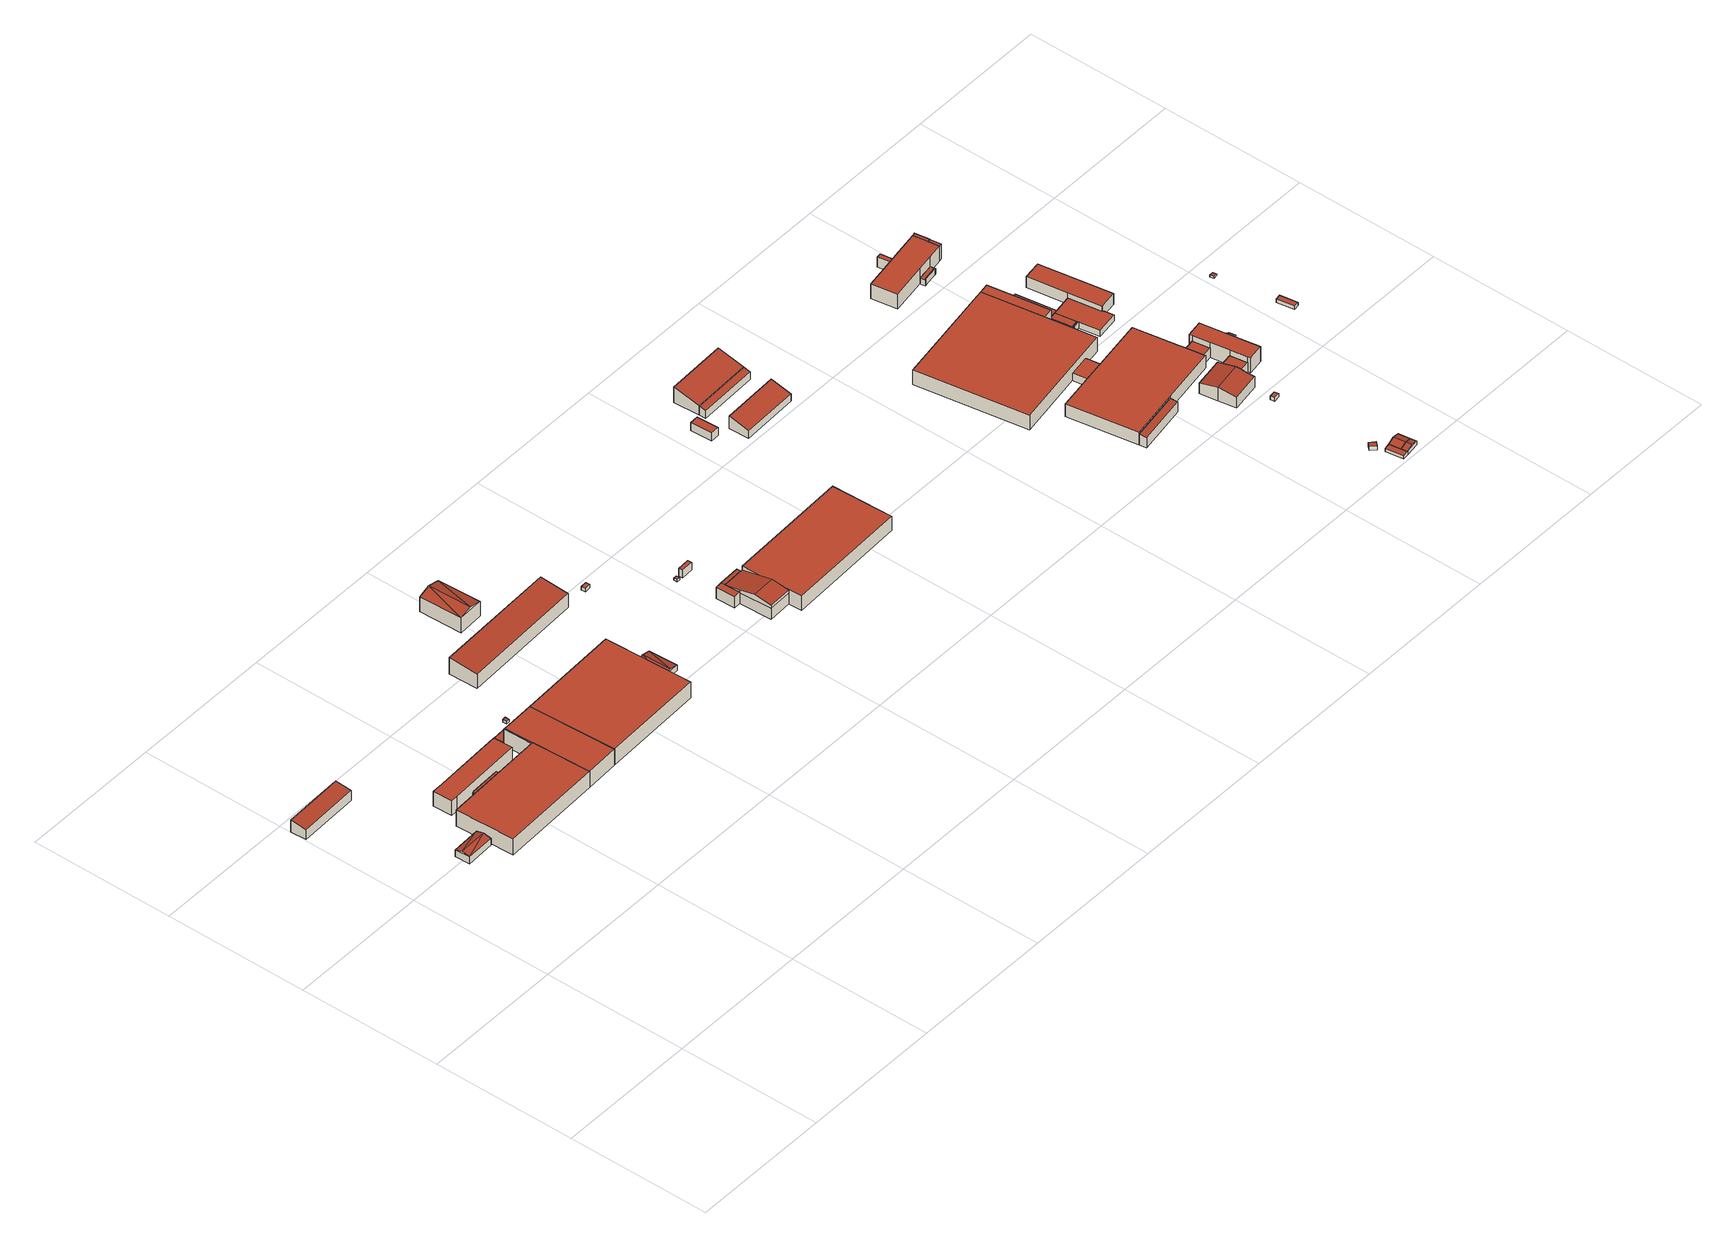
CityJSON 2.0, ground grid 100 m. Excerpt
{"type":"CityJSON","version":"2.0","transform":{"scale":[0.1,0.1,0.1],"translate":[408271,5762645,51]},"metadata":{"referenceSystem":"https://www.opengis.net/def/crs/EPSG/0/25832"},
"CityObjects":{
"building1":{"type":"Building","attributes":{"Gemeindeschluessel":"05515000","Geometrietyp2DReferenz":"3000","function":"31001_2000","roofType":"2100","measuredHeight":9.08},"address":[{"country":"Germany","locality":"Münster","thoroughfareNumber":"171","thoroughfareName":"Hessenbusch"}],"geometry":[{"type":"Solid","lod":"2","boundaries":[[[[0,1,2,3]],[[4,5,1,0]],[[6,7,5,4]],[[3,2,7,6]],[[4,0,3,6]],[[1,5,7,2]]]],"semantics":{"surfaces":[{"type":"WallSurface"},{"type":"RoofSurface"},{"type":"GroundSurface"}],"values":[[0,0,0,0,1,2]]}}]},
"building2":{"type":"Building","attributes":{"Gemeindeschluessel":"05515000","Geometrietyp2DReferenz":"3000","function":"31001_2000","roofType":"3100","measuredHeight":6.54},"geometry":[{"type":"Solid","lod":"2","boundaries":[[[[8,9,10,11]],[[12,13,9,8]],[[14,15,13,12]],[[11,10,15,14]],[[8,16,12]],[[14,17,11]],[[17,16,8]],[[8,11,17]],[[14,12,16]],[[16,17,14]],[[9,13,15,10]]]],"semantics":{"surfaces":[{"type":"WallSurface"},{"type":"RoofSurface"},{"type":"GroundSurface"}],"values":[[0,0,0,0,0,0,1,1,1,1,2]]}}]},
"building3":{"type":"Building","attributes":{"Gemeindeschluessel":"05515000","Geometrietyp2DReferenz":"3000","function":"31001_2000","roofType":"1000","measuredHeight":12.33},"geometry":[{"type":"Solid","lod":"2","boundaries":[[[[18,19,20,21]],[[22,23,19,18]],[[24,25,23,22]],[[21,20,25,24]],[[22,18,21,24]],[[19,23,25,20]]]],"semantics":{"surfaces":[{"type":"WallSurface"},{"type":"RoofSurface"},{"type":"GroundSurface"}],"values":[[0,0,0,0,1,2]]}}]},
"building4":{"type":"Building","attributes":{"Gemeindeschluessel":"05515000","Geometrietyp2DReferenz":"3000","function":"51009_1610","roofType":"1000","measuredHeight":3.8},"geometry":[{"type":"Solid","lod":"2","boundaries":[[[[26,27,28,29]],[[30,31,27,26]],[[32,33,31,30]],[[29,28,33,32]],[[30,26,29,32]],[[27,31,33,28]]]],"semantics":{"surfaces":[{"type":"WallSurface"},{"type":"RoofSurface"},{"type":"GroundSurface"}],"values":[[0,0,0,0,1,2]]}}]},
"building5":{"type":"Building","attributes":{"Gemeindeschluessel":"05515000","Geometrietyp2DReferenz":"3000","function":"31001_2000","roofType":"1000","measuredHeight":11.22},"address":[{"country":"Germany","locality":"Münster","thoroughfareNumber":"157","thoroughfareName":"Hessenbusch"}],"geometry":[{"type":"Solid","lod":"2","boundaries":[[[[34,35,36,37]],[[38,39,35,34]],[[40,41,39,38]],[[42,43,41,40]],[[44,45,43,42]],[[46,47,45,44]],[[48,49,47,46]],[[37,36,49,48]],[[46,44,42,40,38,34,37,48]],[[35,39,41,43,45,47,49,36]]]],"semantics":{"surfaces":[{"type":"WallSurface"},{"type":"RoofSurface"},{"type":"GroundSurface"}],"values":[[0,0,0,0,0,0,0,0,1,2]]}}]},
"building6":{"type":"Building","attributes":{"Gemeindeschluessel":"05515000","Geometrietyp2DReferenz":"3000","function":"51009_1610"},"children":["building6-1","building6-2"]},
"building6-1":{"type":"BuildingPart","attributes":{"roofType":"2100","measuredHeight":12.62},"parents":["building6"],"geometry":[{"type":"Solid","lod":"2","boundaries":[[[[50,51,19,52]],[[53,54,51,50]],[[55,56,54,53]],[[53,50,52,55]],[[51,54,56,19]],[[56,55,52,19]]]],"semantics":{"surfaces":[{"type":"WallSurface"},{"type":"RoofSurface"},{"type":"GroundSurface"},{"type":"ClosureSurface"}],"values":[[0,0,0,1,2,3]]}}]},
"building6-2":{"type":"BuildingPart","attributes":{"roofType":"1000","measuredHeight":12.38},"parents":["building6"],"geometry":[{"type":"Solid","lod":"2","boundaries":[[[[57,58,56,55,59]],[[60,61,58,57]],[[22,23,61,60]],[[18,52,19,23,22]],[[22,60,57,59,18]],[[58,61,23,19,56]],[[52,18,59,55]],[[56,19,52,55]]]],"semantics":{"surfaces":[{"type":"WallSurface"},{"type":"RoofSurface"},{"type":"GroundSurface"},{"type":"ClosureSurface"}],"values":[[0,0,0,0,1,2,0,3]]}}]},
"building7":{"type":"Building","attributes":{"Gemeindeschluessel":"05515000","Geometrietyp2DReferenz":"3000","function":"51009_1610","roofType":"1000","measuredHeight":2.38},"geometry":[{"type":"Solid","lod":"2","boundaries":[[[[62,63,64,65]],[[66,67,63,62]],[[68,69,67,66]],[[65,64,69,68]],[[66,62,65,68]],[[63,67,69,64]]]],"semantics":{"surfaces":[{"type":"WallSurface"},{"type":"RoofSurface"},{"type":"GroundSurface"}],"values":[[0,0,0,0,1,2]]}}]},
"building8":{"type":"Building","attributes":{"Gemeindeschluessel":"05515000","Geometrietyp2DReferenz":"3000","function":"31001_2500","roofType":"1000","measuredHeight":1.87},"geometry":[{"type":"Solid","lod":"2","boundaries":[[[[70,71,72,73]],[[74,75,71,70]],[[76,77,75,74]],[[73,72,77,76]],[[74,70,73,76]],[[71,75,77,72]]]],"semantics":{"surfaces":[{"type":"WallSurface"},{"type":"RoofSurface"},{"type":"GroundSurface"}],"values":[[0,0,0,0,1,2]]}}]},
"building9":{"type":"Building","attributes":{"Gemeindeschluessel":"05515000","Geometrietyp2DReferenz":"3000","function":"31001_2000","roofType":"1000","measuredHeight":12.38},"geometry":[{"type":"Solid","lod":"2","boundaries":[[[[78,79,58,57]],[[80,81,79,78]],[[60,61,81,80]],[[57,58,61,60]],[[80,78,57,60]],[[79,81,61,58]]]],"semantics":{"surfaces":[{"type":"WallSurface"},{"type":"RoofSurface"},{"type":"GroundSurface"}],"values":[[0,0,0,0,1,2]]}}]},
"building10":{"type":"Building","attributes":{"Gemeindeschluessel":"05515000","Geometrietyp2DReferenz":"3000","function":"31001_2000","roofType":"1000","measuredHeight":2.58},"geometry":[{"type":"Solid","lod":"2","boundaries":[[[[82,83,84,85]],[[86,87,83,82]],[[88,89,87,86]],[[85,84,89,88]],[[86,82,85,88]],[[83,87,89,84]]]],"semantics":{"surfaces":[{"type":"WallSurface"},{"type":"RoofSurface"},{"type":"GroundSurface"}],"values":[[0,0,0,0,1,2]]}}]},
"building11":{"type":"Building","attributes":{"Gemeindeschluessel":"05515000","Geometrietyp2DReferenz":"3000","function":"31001_2000","roofType":"2100","measuredHeight":12.82},"address":[{"country":"Germany","locality":"Münster","thoroughfareNumber":"180","thoroughfareName":"Hessenbusch"}],"geometry":[{"type":"Solid","lod":"2","boundaries":[[[[90,91,92,93]],[[94,95,91,90]],[[96,97,95,94]],[[93,92,97,96]],[[94,90,93,96]],[[91,95,97,92]]]],"semantics":{"surfaces":[{"type":"WallSurface"},{"type":"RoofSurface"},{"type":"GroundSurface"}],"values":[[0,0,0,0,1,2]]}}]},
"building12":{"type":"Building","attributes":{"Gemeindeschluessel":"05515000","Geometrietyp2DReferenz":"3000","function":"31001_2000","roofType":"3100","measuredHeight":13.65},"geometry":[{"type":"Solid","lod":"2","boundaries":[[[[98,99,100,101]],[[102,103,99,98]],[[104,105,103,102]],[[101,100,105,104]],[[98,106,102]],[[104,107,101]],[[106,98,101]],[[101,107,106]],[[102,106,107]],[[107,104,102]],[[99,103,105,100]]]],"semantics":{"surfaces":[{"type":"WallSurface"},{"type":"RoofSurface"},{"type":"GroundSurface"}],"values":[[0,0,0,0,0,0,1,1,1,1,2]]}}]},
"building13":{"type":"Building","attributes":{"Gemeindeschluessel":"05515000","Geometrietyp2DReferenz":"3000","function":"31001_2000","roofType":"3100","measuredHeight":6.02},"geometry":[{"type":"Solid","lod":"2","boundaries":[[[[108,109,110,111]],[[112,113,109,108]],[[114,115,113,112]],[[111,110,115,114]],[[108,116,112]],[[114,117,111]],[[116,108,111]],[[111,117,116]],[[112,116,117]],[[117,114,112]],[[109,113,115,110]]]],"semantics":{"surfaces":[{"type":"WallSurface"},{"type":"RoofSurface"},{"type":"GroundSurface"}],"values":[[0,0,0,0,0,0,1,1,1,1,2]]}}]},
"building14":{"type":"Building","attributes":{"Gemeindeschluessel":"05515000","Geometrietyp2DReferenz":"3000","function":"31001_2500","roofType":"1000","measuredHeight":2.8},"geometry":[{"type":"Solid","lod":"2","boundaries":[[[[118,119,120,121]],[[122,123,119,118]],[[124,125,123,122]],[[121,120,125,124]],[[122,118,121,124]],[[119,123,125,120]]]],"semantics":{"surfaces":[{"type":"WallSurface"},{"type":"RoofSurface"},{"type":"GroundSurface"}],"values":[[0,0,0,0,1,2]]}}]},
"building15":{"type":"Building","attributes":{"Gemeindeschluessel":"05515000","Geometrietyp2DReferenz":"3000","function":"31001_2500","roofType":"1000","measuredHeight":1.7},"geometry":[{"type":"Solid","lod":"2","boundaries":[[[[126,127,128,129]],[[130,131,127,126]],[[132,133,131,130]],[[129,128,133,132]],[[130,126,129,132]],[[127,131,133,128]]]],"semantics":{"surfaces":[{"type":"WallSurface"},{"type":"RoofSurface"},{"type":"GroundSurface"}],"values":[[0,0,0,0,1,2]]}}]},
"building16":{"type":"Building","attributes":{"Gemeindeschluessel":"05515000","Geometrietyp2DReferenz":"3000","function":"51009_1610","roofType":"1000","measuredHeight":6},"geometry":[{"type":"Solid","lod":"2","boundaries":[[[[134,135,136,137]],[[138,139,135,134]],[[140,141,139,138]],[[137,136,141,140]],[[138,134,137,140]],[[135,139,141,136]]]],"semantics":{"surfaces":[{"type":"WallSurface"},{"type":"RoofSurface"},{"type":"GroundSurface"}],"values":[[0,0,0,0,1,2]]}}]},
"building17":{"type":"Building","attributes":{"Gemeindeschluessel":"05515000","Geometrietyp2DReferenz":"3000","function":"31001_2000"},"address":[{"country":"Germany","locality":"Münster","thoroughfareNumber":"151","thoroughfareName":"Hessenbusch"}],"children":["building17-1","building17-2","building17-3","building17-4"]},
"building17-1":{"type":"BuildingPart","attributes":{"roofType":"3100","measuredHeight":12.69},"parents":["building17"],"geometry":[{"type":"Solid","lod":"2","boundaries":[[[[142,143,144,145]],[[146,147,148,149]],[[145,144,150,151]],[[152,153,154,155,156]],[[157,158,159,154,153,160,146,149]],[[155,154,159,161,142,145]],[[156,155,145,151]],[[143,162,148,147,150,144]],[[143,142,157,162]],[[162,157,149,148]],[[147,146,151,150]],[[159,158,161]],[[161,158,157,142]],[[152,160,153]],[[152,156,151,146,160]]]],"semantics":{"surfaces":[{"type":"WallSurface"},{"type":"RoofSurface"},{"type":"GroundSurface"},{"type":"ClosureSurface"}],"values":[[0,0,0,1,1,0,0,2,3,3,3,0,3,0,3]]}}]},
"building17-2":{"type":"BuildingPart","attributes":{"roofType":"1000","measuredHeight":8.73},"parents":["building17"],"geometry":[{"type":"Solid","lod":"2","boundaries":[[[[163,164,165,166]],[[167,168,143,142,161]],[[166,165,168,167]],[[161,158,169,163,166,167]],[[164,162,143,168,165]],[[157,170,169,158]],[[143,162,157,142]],[[157,158,161,142]],[[164,163,169,170,157,162]]]],"semantics":{"surfaces":[{"type":"WallSurface"},{"type":"RoofSurface"},{"type":"GroundSurface"},{"type":"ClosureSurface"}],"values":[[0,0,0,1,2,0,3,3,3]]}}]},
"building17-3":{"type":"BuildingPart","attributes":{"roofType":"1000","measuredHeight":11.08},"parents":["building17"],"geometry":[{"type":"Solid","lod":"2","boundaries":[[[[171,172,173,174]],[[175,176,172,171]],[[177,156,151,150,176,175]],[[174,173,147,146,178]],[[160,152,177,175,171,174,178]],[[172,176,150,147,173]],[[160,178,146]],[[156,177,152]],[[147,150,151,146]],[[151,156,152,160,146]]]],"semantics":{"surfaces":[{"type":"WallSurface"},{"type":"RoofSurface"},{"type":"GroundSurface"},{"type":"ClosureSurface"}],"values":[[0,0,0,0,1,2,0,0,3,3]]}}]},
"building17-4":{"type":"BuildingPart","attributes":{"roofType":"2100","measuredHeight":8.8},"parents":["building17"],"geometry":[{"type":"Solid","lod":"2","boundaries":[[[[179,149,148,180,181]],[[181,180,164,163]],[[169,170,179,181,163]],[[148,162,164,180]],[[149,179,170,157]],[[162,148,149,157]],[[157,170,169,163,164,162]]]],"semantics":{"surfaces":[{"type":"WallSurface"},{"type":"RoofSurface"},{"type":"GroundSurface"},{"type":"ClosureSurface"}],"values":[[0,0,1,2,0,3,3]]}}]},
"building18":{"type":"Building","attributes":{"Gemeindeschluessel":"05515000","Geometrietyp2DReferenz":"3000","function":"31001_2000","roofType":"1000","measuredHeight":6.17},"address":[{"country":"Germany","locality":"Münster","thoroughfareNumber":"172","thoroughfareName":"Hessenbusch"}],"geometry":[{"type":"Solid","lod":"2","boundaries":[[[[182,183,184,185]],[[186,187,183,182]],[[188,189,187,186]],[[185,184,189,188]],[[186,182,185,188]],[[183,187,189,184]]]],"semantics":{"surfaces":[{"type":"WallSurface"},{"type":"RoofSurface"},{"type":"GroundSurface"}],"values":[[0,0,0,0,1,2]]}}]},
"building19":{"type":"Building","attributes":{"Gemeindeschluessel":"05515000","Geometrietyp2DReferenz":"3000","function":"31001_2000","roofType":"2100","measuredHeight":9.36},"geometry":[{"type":"Solid","lod":"2","boundaries":[[[[190,191,192,193]],[[194,195,191,190]],[[196,197,195,194]],[[193,192,197,196]],[[194,190,193,196]],[[191,195,197,192]]]],"semantics":{"surfaces":[{"type":"WallSurface"},{"type":"RoofSurface"},{"type":"GroundSurface"}],"values":[[0,0,0,0,1,2]]}}]},
"building20":{"type":"Building","attributes":{"Gemeindeschluessel":"05515000","Geometrietyp2DReferenz":"3000","function":"51009_1610","roofType":"2100","measuredHeight":7.02},"geometry":[{"type":"Solid","lod":"2","boundaries":[[[[198,199,200,201]],[[202,203,199,198]],[[204,205,203,202]],[[201,200,205,204]],[[202,198,201,204]],[[199,203,205,200]]]],"semantics":{"surfaces":[{"type":"WallSurface"},{"type":"RoofSurface"},{"type":"GroundSurface"}],"values":[[0,0,0,0,1,2]]}}]},
"building21":{"type":"Building","attributes":{"Gemeindeschluessel":"05515000","Geometrietyp2DReferenz":"3000","function":"31001_2000","roofType":"2100","measuredHeight":11.84},"geometry":[{"type":"Solid","lod":"2","boundaries":[[[[206,207,205,204]],[[208,209,207,206]],[[201,200,209,208]],[[204,205,200,201]],[[208,206,204,201]],[[207,209,200,205]]]],"semantics":{"surfaces":[{"type":"WallSurface"},{"type":"RoofSurface"},{"type":"GroundSurface"}],"values":[[0,0,0,0,1,2]]}}]},
"building22":{"type":"Building","attributes":{"Gemeindeschluessel":"05515000","Geometrietyp2DReferenz":"3000","function":"51009_1610","roofType":"2100","measuredHeight":8.64},"geometry":[{"type":"Solid","lod":"2","boundaries":[[[[210,211,212,213]],[[214,215,211,210]],[[216,217,215,214]],[[213,212,217,216]],[[214,210,213,216]],[[211,215,217,212]]]],"semantics":{"surfaces":[{"type":"WallSurface"},{"type":"RoofSurface"},{"type":"GroundSurface"}],"values":[[0,0,0,0,1,2]]}}]},
"building23":{"type":"Building","attributes":{"Gemeindeschluessel":"05515000","Geometrietyp2DReferenz":"3000","function":"31001_2000"},"children":["building23-1","building23-2"]},
"building23-1":{"type":"BuildingPart","attributes":{"roofType":"1000","measuredHeight":10.93},"parents":["building23"],"geometry":[{"type":"Solid","lod":"2","boundaries":[[[[218,219,220,221]],[[222,223,219,218]],[[224,225,223,222]],[[226,227,225,224]],[[222,218,221,226,224]],[[220,219,223,225,227]],[[227,226,221,220]]]],"semantics":{"surfaces":[{"type":"WallSurface"},{"type":"RoofSurface"},{"type":"GroundSurface"},{"type":"ClosureSurface"}],"values":[[0,0,0,0,1,2,3]]}}]},
"building23-2":{"type":"BuildingPart","attributes":{"roofType":"1000","measuredHeight":11.11},"parents":["building23"],"geometry":[{"type":"Solid","lod":"2","boundaries":[[[[228,229,230,231]],[[232,221,220,229,228]],[[233,234,227,226,235]],[[236,237,234,233]],[[231,230,237,236]],[[233,235,232,228,231,236]],[[229,220,227,234,237,230]],[[221,232,235,226]],[[227,220,221,226]]]],"semantics":{"surfaces":[{"type":"WallSurface"},{"type":"RoofSurface"},{"type":"GroundSurface"},{"type":"ClosureSurface"}],"values":[[0,0,0,0,0,1,2,0,3]]}}]},
"building24":{"type":"Building","attributes":{"Gemeindeschluessel":"05515000","Geometrietyp2DReferenz":"3000","function":"31001_2000","roofType":"1000","measuredHeight":9.67},"geometry":[{"type":"Solid","lod":"2","boundaries":[[[[238,239,240,241]],[[242,243,239,238]],[[244,245,243,242]],[[246,247,245,244]],[[248,249,247,246]],[[250,251,249,248]],[[252,253,251,250]],[[254,255,253,252]],[[256,257,255,254]],[[258,259,257,256]],[[260,261,259,258]],[[241,240,261,260]],[[258,256,254,252,250,248,246,244,242,238,241,260]],[[239,243,245,247,249,251,253,255,257,259,261,240]]]],"semantics":{"surfaces":[{"type":"WallSurface"},{"type":"RoofSurface"},{"type":"GroundSurface"}],"values":[[0,0,0,0,0,0,0,0,0,0,0,0,1,2]]}}]},
"building25":{"type":"Building","attributes":{"Gemeindeschluessel":"05515000","Geometrietyp2DReferenz":"3000","function":"51009_1610","roofType":"1000","measuredHeight":6},"geometry":[{"type":"Solid","lod":"2","boundaries":[[[[262,263,249,264]],[[265,266,263,262]],[[267,268,266,265]],[[269,270,268,267]],[[271,251,270,269]],[[264,249,251,271]],[[269,267,265,262,264,271]],[[263,266,268,270,251,249]]]],"semantics":{"surfaces":[{"type":"WallSurface"},{"type":"RoofSurface"},{"type":"GroundSurface"}],"values":[[0,0,0,0,0,0,1,2]]}}]},
"building26":{"type":"Building","attributes":{"Gemeindeschluessel":"05515000","Geometrietyp2DReferenz":"3000","function":"31001_2600","roofType":"2100","measuredHeight":2.93},"geometry":[{"type":"Solid","lod":"2","boundaries":[[[[272,273,274,275]],[[276,277,273,272]],[[278,279,277,276]],[[275,274,279,278]],[[276,272,275,278]],[[273,277,279,274]]]],"semantics":{"surfaces":[{"type":"WallSurface"},{"type":"RoofSurface"},{"type":"GroundSurface"}],"values":[[0,0,0,0,1,2]]}}]},
"building27":{"type":"Building","attributes":{"Gemeindeschluessel":"05515000","Geometrietyp2DReferenz":"3000","function":"51009_1610","roofType":"1000","measuredHeight":2.56},"geometry":[{"type":"Solid","lod":"2","boundaries":[[[[280,281,282,283]],[[284,285,281,280]],[[286,287,285,284]],[[288,289,287,286]],[[283,282,289,288]],[[286,284,280,283,288]],[[281,285,287,289,282]]]],"semantics":{"surfaces":[{"type":"WallSurface"},{"type":"RoofSurface"},{"type":"GroundSurface"}],"values":[[0,0,0,0,0,1,2]]}}]},
"building28":{"type":"Building","attributes":{"Gemeindeschluessel":"05515000","Geometrietyp2DReferenz":"3000","function":"51009_1610","roofType":"3100","measuredHeight":4.11},"geometry":[{"type":"Solid","lod":"2","boundaries":[[[[290,287,289,291]],[[292,293,287,290]],[[294,295,293,292]],[[291,289,295,294]],[[290,296,292]],[[294,297,291]],[[291,297,296,290]],[[292,296,297,294]],[[287,293,295,289]]]],"semantics":{"surfaces":[{"type":"WallSurface"},{"type":"RoofSurface"},{"type":"GroundSurface"}],"values":[[0,0,0,0,0,0,1,1,2]]}}]},
"building29":{"type":"Building","attributes":{"Gemeindeschluessel":"05515000","Geometrietyp2DReferenz":"3000","function":"31001_3060","roofType":"3100","measuredHeight":4.15},"geometry":[{"type":"Solid","lod":"2","boundaries":[[[[298,299,300,290]],[[301,302,299,298]],[[292,303,302,301]],[[290,300,303,292]],[[298,304,301]],[[292,296,290]],[[290,296,304,298]],[[301,304,296,292]],[[299,302,303,300]]]],"semantics":{"surfaces":[{"type":"WallSurface"},{"type":"RoofSurface"},{"type":"GroundSurface"}],"values":[[0,0,0,0,0,0,1,1,2]]}}]},
"building30":{"type":"Building","attributes":{"Gemeindeschluessel":"05515000","Geometrietyp2DReferenz":"3000","function":"31001_2000","roofType":"3100","measuredHeight":10.49},"geometry":[{"type":"Solid","lod":"2","boundaries":[[[[305,306,307,308]],[[309,310,306,305]],[[311,312,310,309]],[[313,314,312,311]],[[315,316,314,313]],[[317,318,316,315]],[[319,320,318,317]],[[321,322,320,319]],[[323,324,322,321]],[[308,307,324,323]],[[317,315,313,311,309,305,319]],[[308,323,321,319,305]],[[306,310,312,314,316,318,320,322,324,307]]]],"semantics":{"surfaces":[{"type":"WallSurface"},{"type":"RoofSurface"},{"type":"GroundSurface"}],"values":[[0,0,0,0,0,0,0,0,0,0,1,1,2]]}}]},
"building31":{"type":"Building","attributes":{"Gemeindeschluessel":"05515000","Geometrietyp2DReferenz":"3000","function":"31001_2500","roofType":"1000","measuredHeight":2.83},"geometry":[{"type":"Solid","lod":"2","boundaries":[[[[325,326,327,328]],[[329,330,326,325]],[[331,332,330,329]],[[328,327,332,331]],[[329,325,328,331]],[[326,330,332,327]]]],"semantics":{"surfaces":[{"type":"WallSurface"},{"type":"RoofSurface"},{"type":"GroundSurface"}],"values":[[0,0,0,0,1,2]]}}]},
"building32":{"type":"Building","attributes":{"Gemeindeschluessel":"05515000","Geometrietyp2DReferenz":"3000","function":"51009_1610","roofType":"2100","measuredHeight":4.74},"geometry":[{"type":"Solid","lod":"2","boundaries":[[[[333,334,335,336]],[[337,338,334,333]],[[339,340,338,337]],[[336,335,340,339]],[[337,333,336,339]],[[334,338,340,335]]]],"semantics":{"surfaces":[{"type":"WallSurface"},{"type":"RoofSurface"},{"type":"GroundSurface"}],"values":[[0,0,0,0,1,2]]}}]},
"building33":{"type":"Building","attributes":{"Gemeindeschluessel":"05515000","Geometrietyp2DReferenz":"3000","function":"31001_2000"},"address":[{"country":"Germany","locality":"Münster","thoroughfareNumber":"9","thoroughfareName":"Hessenweg"}],"children":["building33-1","building33-2","building33-3","building33-4"]},
"building33-1":{"type":"BuildingPart","attributes":{"roofType":"2100","measuredHeight":11.69},"parents":["building33"],"geometry":[{"type":"Solid","lod":"2","boundaries":[[[[341,342,343,344,345]],[[345,344,346,347]],[[348,349,341,345,347]],[[343,350,346,344]],[[342,341,349,351]],[[343,342,351,352,350]],[[352,351,349,348]],[[350,352,348,347,346]]]],"semantics":{"surfaces":[{"type":"WallSurface"},{"type":"RoofSurface"},{"type":"GroundSurface"},{"type":"ClosureSurface"}],"values":[[0,0,1,2,0,3,0,3]]}}]},
"building33-2":{"type":"BuildingPart","attributes":{"roofType":"2100","measuredHeight":11.87},"parents":["building33"],"geometry":[{"type":"Solid","lod":"2","boundaries":[[[[353,354,355,356]],[[357,347,346,354,353]],[[348,357,353,356,352]],[[354,346,350,355]],[[347,357,348]],[[350,346,347,348,352]],[[352,356,355,350]]]],"semantics":{"surfaces":[{"type":"WallSurface"},{"type":"RoofSurface"},{"type":"GroundSurface"},{"type":"ClosureSurface"}],"values":[[0,0,1,2,0,3,3]]}}]},
"building33-3":{"type":"BuildingPart","attributes":{"roofType":"1000","measuredHeight":11.37},"parents":["building33"],"geometry":[{"type":"Solid","lod":"2","boundaries":[[[[358,359,360,361]],[[362,363,359,358]],[[364,356,355,363,362]],[[365,366,343,342]],[[367,366,365]],[[368,369,370]],[[371,372,368,370]],[[361,360,372,371]],[[370,365,342,351,364,362,358,361,371]],[[359,363,355,350,343,366,368,372,360]],[[356,364,351,352]],[[350,352,351,342,343]],[[350,355,356,352]],[[367,365,370,369]],[[368,366,367,369]]]],"semantics":{"surfaces":[{"type":"WallSurface"},{"type":"RoofSurface"},{"type":"GroundSurface"},{"type":"ClosureSurface"}],"values":[[0,0,0,0,0,0,0,0,1,2,0,3,3,0,3]]}}]},
"building33-4":{"type":"BuildingPart","attributes":{"roofType":"1000","measuredHeight":4.35},"parents":["building33"],"geometry":[{"type":"Solid","lod":"2","boundaries":[[[[373,374,375,376]],[[377,378,374,373]],[[379,380,378,377]],[[381,382,380,379]],[[383,384,382,381]],[[369,368,384,383]],[[376,375,366,367]],[[369,383,381,379,377,373,376,367]],[[374,378,380,382,384,368,366,375]],[[368,369,367,366]]]],"semantics":{"surfaces":[{"type":"WallSurface"},{"type":"RoofSurface"},{"type":"GroundSurface"},{"type":"ClosureSurface"}],"values":[[0,0,0,0,0,0,0,1,2,3]]}}]},
"building34":{"type":"Building","attributes":{"Gemeindeschluessel":"05515000","Geometrietyp2DReferenz":"3000","function":"51009_1610","roofType":"1000","measuredHeight":7.95},"geometry":[{"type":"Solid","lod":"2","boundaries":[[[[385,386,387,388]],[[389,390,386,385]],[[391,392,390,389]],[[393,394,392,391]],[[388,387,394,393]],[[391,389,385,388,393]],[[386,390,392,394,387]]]],"semantics":{"surfaces":[{"type":"WallSurface"},{"type":"RoofSurface"},{"type":"GroundSurface"}],"values":[[0,0,0,0,0,1,2]]}}]},
"building35":{"type":"Building","attributes":{"Gemeindeschluessel":"05515000","Geometrietyp2DReferenz":"3000","function":"31001_2000"},"children":["building35-1","building35-2","building35-3","building35-4"]},
"building35-1":{"type":"BuildingPart","attributes":{"roofType":"1000","measuredHeight":4.52},"parents":["building35"],"geometry":[{"type":"Solid","lod":"2","boundaries":[[[[395,396,397,398]],[[399,400,396,395]],[[398,397,401,402,403]],[[404,399,395,398,403]],[[396,400,405,401,397]],[[406,404,403,402]],[[401,405,406,402]],[[400,399,404,406,405]]]],"semantics":{"surfaces":[{"type":"WallSurface"},{"type":"RoofSurface"},{"type":"GroundSurface"},{"type":"ClosureSurface"}],"values":[[0,0,0,1,2,0,3,3]]}}]},
"building35-2":{"type":"BuildingPart","attributes":{"roofType":"1000","measuredHeight":4.45},"parents":["building35"],"geometry":[{"type":"Solid","lod":"2","boundaries":[[[[402,401,407,408]],[[409,410,411,412]],[[413,414,410,409]],[[415,416,414,413]],[[413,409,412,406,402,408,415]],[[401,405,411,410,414,416,407]],[[401,402,406,405]],[[405,406,412,411]],[[416,415,408,407]]]],"semantics":{"surfaces":[{"type":"WallSurface"},{"type":"RoofSurface"},{"type":"GroundSurface"},{"type":"ClosureSurface"}],"values":[[0,0,0,0,1,2,3,3,3]]}}]},
"building35-3":{"type":"BuildingPart","attributes":{"roofType":"1000","measuredHeight":4.5},"parents":["building35"],"geometry":[{"type":"Solid","lod":"2","boundaries":[[[[408,407,417,418]],[[419,420,416,415]],[[418,417,420,419]],[[415,408,418,419]],[[407,416,420,417]],[[416,407,408,415]]]],"semantics":{"surfaces":[{"type":"WallSurface"},{"type":"RoofSurface"},{"type":"GroundSurface"},{"type":"ClosureSurface"}],"values":[[0,0,0,1,2,3]]}}]},
"building35-4":{"type":"BuildingPart","attributes":{"roofType":"1000","measuredHeight":4.53},"parents":["building35"],"geometry":[{"type":"Solid","lod":"2","boundaries":[[[[421,412,411,422,423]],[[424,425,400,399]],[[426,427,425,424]],[[428,429,427,426]],[[430,431,429,428]],[[423,422,431,430]],[[428,426,424,399,404,421,423,430]],[[411,405,400,425,427,429,431,422]],[[412,421,404,406]],[[405,411,412,406]],[[406,404,399,400,405]]]],"semantics":{"surfaces":[{"type":"WallSurface"},{"type":"RoofSurface"},{"type":"GroundSurface"},{"type":"ClosureSurface"}],"values":[[0,0,0,0,0,0,1,2,0,3,3]]}}]},
"building36":{"type":"Building","attributes":{"Gemeindeschluessel":"05515000","Geometrietyp2DReferenz":"3000","function":"51009_1610","roofType":"1000","measuredHeight":4.46},"geometry":[{"type":"Solid","lod":"2","boundaries":[[[[432,433,434,435]],[[436,437,433,432]],[[438,439,437,436]],[[435,434,439,438]],[[436,432,435,438]],[[433,437,439,434]]]],"semantics":{"surfaces":[{"type":"WallSurface"},{"type":"RoofSurface"},{"type":"GroundSurface"}],"values":[[0,0,0,0,1,2]]}}]},
"building37":{"type":"Building","attributes":{"Gemeindeschluessel":"05515000","Geometrietyp2DReferenz":"3000","function":"31001_2000"},"address":[{"country":"Germany","locality":"Münster","thoroughfareNumber":"3","thoroughfareName":"Hessenweg"}],"children":["building37-1","building37-2","building37-3"]},
"building37-1":{"type":"BuildingPart","attributes":{"roofType":"1000","measuredHeight":11.51},"parents":["building37"],"geometry":[{"type":"MultiSurface","lod":"2","boundaries":[[[440,441,442,443,444]],[[445,446,447]],[[448,449,445,447]],[[450,449,448]],[[451,452,453]],[[454,455,451,452,453]],[[456,457,455,454]],[[458,459,457,456]],[[460,461,459,458]],[[462,463,461,460]],[[444,443,463,462]],[[460,458,456,454,453,448,447,440,444,462]],[[442,445,449,451,455,457,459,461,463,443]],[[441,440,447,446]],[[445,442,441,446]],[[450,448,453,452]],[[451,449,450,452]]],"semantics":{"surfaces":[{"type":"WallSurface"},{"type":"RoofSurface"},{"type":"GroundSurface"},{"type":"ClosureSurface"}],"values":[0,0,0,0,0,0,0,0,0,0,0,1,2,0,3,0,3]}}]},
"building37-2":{"type":"BuildingPart","attributes":{"roofType":"1000","measuredHeight":7.12},"parents":["building37"],"geometry":[{"type":"Solid","lod":"2","boundaries":[[[[464,465,442,441]],[[466,467,465,464]],[[446,445,467,466]],[[466,464,441,446]],[[465,467,445,442]],[[445,446,441,442]]]],"semantics":{"surfaces":[{"type":"WallSurface"},{"type":"RoofSurface"},{"type":"GroundSurface"},{"type":"ClosureSurface"}],"values":[[0,0,0,1,2,3]]}}]},
"building37-3":{"type":"BuildingPart","attributes":{"roofType":"1000","measuredHeight":7.12},"parents":["building37"],"geometry":[{"type":"Solid","lod":"2","boundaries":[[[[452,451,468,469]],[[470,471,449,450]],[[469,468,471,470]],[[450,452,469,470]],[[451,449,471,468]],[[451,452,450,449]]]],"semantics":{"surfaces":[{"type":"WallSurface"},{"type":"RoofSurface"},{"type":"GroundSurface"},{"type":"ClosureSurface"}],"values":[[0,0,0,1,2,3]]}}]},
"building38":{"type":"Building","attributes":{"Gemeindeschluessel":"05515000","Geometrietyp2DReferenz":"3000","function":"51009_1610","roofType":"2100","measuredHeight":11.63},"geometry":[{"type":"Solid","lod":"2","boundaries":[[[[472,461,473,474]],[[475,459,461,472]],[[476,477,459,475]],[[474,473,477,476]],[[475,472,474,476]],[[461,459,477,473]]]],"semantics":{"surfaces":[{"type":"WallSurface"},{"type":"RoofSurface"},{"type":"GroundSurface"}],"values":[[0,0,0,0,1,2]]}}]},
"building39":{"type":"Building","attributes":{"Gemeindeschluessel":"05515000","Geometrietyp2DReferenz":"3000","function":"31001_2000","roofType":"1000","measuredHeight":8.44},"geometry":[{"type":"Solid","lod":"2","boundaries":[[[[478,479,480,481]],[[482,483,479,478]],[[484,485,483,482]],[[486,487,485,484]],[[488,489,487,486]],[[481,480,489,488]],[[486,484,482,478,481,488]],[[479,483,485,487,489,480]]]],"semantics":{"surfaces":[{"type":"WallSurface"},{"type":"RoofSurface"},{"type":"GroundSurface"}],"values":[[0,0,0,0,0,0,1,2]]}}]},
"building40":{"type":"Building","attributes":{"Gemeindeschluessel":"05515000","Geometrietyp2DReferenz":"3000","function":"51009_1610","roofType":"1000","measuredHeight":2.52},"geometry":[{"type":"Solid","lod":"2","boundaries":[[[[490,491,492,493]],[[494,495,491,490]],[[496,497,495,494]],[[493,492,497,496]],[[494,490,493,496]],[[491,495,497,492]]]],"semantics":{"surfaces":[{"type":"WallSurface"},{"type":"RoofSurface"},{"type":"GroundSurface"}],"values":[[0,0,0,0,1,2]]}}]},
"building41":{"type":"Building","attributes":{"Gemeindeschluessel":"05515000","Geometrietyp2DReferenz":"3000","function":"31001_2500","roofType":"2100","measuredHeight":1.72},"geometry":[{"type":"Solid","lod":"2","boundaries":[[[[498,499,500,501]],[[502,503,499,498]],[[504,505,503,502]],[[501,500,505,504]],[[502,498,501,504]],[[499,503,505,500]]]],"semantics":{"surfaces":[{"type":"WallSurface"},{"type":"RoofSurface"},{"type":"GroundSurface"}],"values":[[0,0,0,0,1,2]]}}]}
},
"vertices":[
[435,2824,89],[435,2824,12],[431,2936,12],[431,2936,102],[10,2807,89],[10,2807,12],[5,2919,102],[5,2919,12],
[647,2064,62],[647,2064,11],[445,2056,11],[445,2056,62],[652,1960,62],[652,1960,11],[449,1952,62],[449,1952,11],[650,2012,76],[447,2004,76],
[1377,2249,136],[1377,2249,12],[651,2218,12],[651,2218,136],[1394,1837,136],[1394,1837,12],[668,1807,136],[668,1807,12],
[1125,2313,50],[1125,2313,12],[905,2304,12],[905,2304,50],[1128,2238,50],[1128,2238,12],[909,2229,50],[909,2229,12],
[742,2432,124],[742,2432,12],[697,2430,12],[697,2430,124],[743,2431,124],[743,2431,12],[1275,2454,124],[1275,2454,12],[1281,2320,124],[1281,2320,12],[748,2297,124],[748,2297,12],[748,2296,124],[748,2296,12],[702,2294,124],[702,2294,12],
[1365,2248,138],[1365,2248,12],[1377,2249,133],[1357,2448,138],[1357,2448,12],[1368,2449,133],[1368,2449,12],
[1606,2458,136],[1606,2458,12],[1368,2449,136],[1632,1848,136],[1632,1848,12],
[1438,2519,34],[1438,2519,11],[1354,2516,11],[1354,2516,34],[1441,2452,34],[1441,2452,11],[1357,2449,34],[1357,2449,11],
[1535,2585,28],[1535,2585,9],[1511,2584,9],[1511,2584,28],[1536,2554,28],[1536,2554,9],[1512,2553,28],[1512,2553,9],
[2332,2490,136],[2332,2490,12],[2358,1878,136],[2358,1878,12],
[2012,3119,44],[2012,3119,18],[1951,3118,18],[1951,3118,44],[2012,3095,44],[2012,3095,18],[1952,3094,44],[1952,3094,18],
[1624,3074,147],[1624,3074,19],[1632,2874,19],[1632,2874,126],[2494,3112,147],[2494,3112,19],[2502,2911,126],[2502,2911,19],
[2127,3258,126],[2127,3258,13],[2114,3560,13],[2114,3560,126],[1948,3251,126],[1948,3251,13],[1935,3552,126],[1935,3552,13],[2037,3254,150],[2024,3556,150],
[2490,2089,52],[2490,2089,9],[2482,2290,9],[2482,2290,52],[2364,2084,52],[2364,2084,9],[2355,2285,52],[2355,2285,9],[2427,2087,69],[2419,2287,69],
[2667,2919,46],[2667,2919,18],[2710,2922,18],[2710,2922,46],[2665,2949,46],[2665,2949,18],[2708,2952,46],[2708,2952,18],
[3097,2598,30],[3097,2598,13],[3074,2597,13],[3074,2597,30],[3098,2573,30],[3098,2573,13],[3076,2571,30],[3076,2571,13],
[3204,2601,74],[3204,2601,14],[3119,2597,14],[3119,2597,74],[3205,2572,74],[3205,2572,14],[3120,2569,74],[3120,2569,14],
[3163,2177,94],[3163,2177,11],[3172,1952,11],[3172,1952,94],[3324,2293,94],[3324,2293,11],[3308,2292,11],[3308,2292,94],[3339,1958,11],[3339,1958,94],[3337,1988,122],[3333,2077,138],[3167,2070,138],[3172,1952,117],[3339,1958,117],[3158,2286,94],[3159,2264,99],[3163,2177,116],[3330,2156,122],[3163,2177,99],[3158,2286,11],
[3157,2312,99],[3157,2312,11],[3108,2310,11],[3108,2310,99],[3113,2175,99],[3113,2175,11],[3157,2305,99],[3158,2286,96],
[4203,1902,122],[4203,1902,11],[4185,2329,11],[4185,2329,122],[3343,1866,122],[3343,1866,11],[3339,1958,122],[3324,2293,122],
[3308,2292,96],[3307,2318,11],[3307,2318,99],
[4126,3184,83],[4126,3184,21],[4187,3186,21],[4187,3186,83],[4120,3334,83],[4120,3334,21],[4181,3337,83],[4181,3337,21],
[4679,3047,82],[4679,3047,26],[4673,3190,26],[4673,3190,120],[4277,3031,82],[4277,3031,26],[4271,3173,120],[4271,3173,26],
[4677,3349,80],[4677,3349,23],[4675,3396,23],[4675,3396,93],[4254,3332,81],[4254,3332,23],[4252,3379,93],[4252,3379,23],
[4244,3562,142],[4244,3562,23],[4667,3579,142],[4667,3579,23],
[5652,1254,124],[5652,1254,37],[5659,1205,37],[5659,1205,115],[6005,1312,124],[6005,1312,37],[6013,1263,115],[6013,1263,37],
[6061,2729,147],[6061,2729,38],[5992,2718,38],[5992,2718,147],[6085,2585,147],[6085,2585,38],[6131,2306,147],[6131,2306,38],[6062,2294,147],[6062,2294,38],
[5224,2591,149],[5224,2591,38],[5351,1823,38],[5351,1823,149],[5992,2718,149],[6086,2143,149],[6086,2143,38],[6062,2294,149],[6118,1950,149],[6118,1950,38],
[6005,1314,135],[6005,1314,38],[6405,1380,38],[6405,1380,135],[6005,1312,135],[6005,1312,38],[5652,1254,135],[5652,1254,38],[5572,1739,135],[5572,1739,38],[5925,1797,135],[5925,1797,38],[5925,1796,135],[5925,1796,38],[6324,1861,135],[6324,1861,38],[6375,1553,135],[6375,1553,38],[6377,1553,135],[6377,1553,38],[6382,1523,135],[6382,1523,38],[6401,1405,135],[6401,1405,38],
[5853,1785,98],[5853,1785,38],[5925,1797,98],[5834,1903,98],[5834,1903,38],[5981,1927,98],[5981,1927,38],[6000,1808,98],[6000,1808,38],[5925,1796,98],
[6490,236,61],[6490,236,33],[6463,206,33],[6463,206,63],[6524,206,61],[6524,206,33],[6497,176,63],[6497,176,33],
[6511,128,62],[6511,128,36],[6530,4,36],[6530,4,62],[6552,135,62],[6552,135,36],[6565,53,62],[6565,53,36],[6572,10,62],[6572,10,36],
[6565,53,64],[6572,10,64],[6666,69,64],[6666,69,36],[6672,26,64],[6672,26,36],[6615,61,77],[6622,18,77],
[6552,135,64],[6552,135,35],[6565,53,35],[6653,150,64],[6653,150,35],[6666,69,35],[6603,143,77],
[6438,1180,143],[6438,1180,38],[6422,1277,38],[6422,1277,125],[6442,1159,139],[6442,1159,38],[6447,1129,134],[6447,1129,38],[6445,1129,134],[6445,1129,38],[6457,1057,121],[6457,1057,38],[6254,1024,121],[6254,1024,38],[6234,1146,143],[6234,1146,38],[6213,1268,121],[6213,1268,38],[6418,1302,121],[6418,1302,38],
[6441,894,63],[6441,894,35],[6483,901,35],[6483,901,63],[6436,923,63],[6436,923,35],[6478,930,63],[6478,930,35],
[6206,2163,86],[6206,2163,38],[6204,2174,38],[6204,2174,81],[6159,2155,86],[6159,2155,38],[6157,2166,81],[6157,2166,38],
[6151,3153,144],[6151,3153,143],[6151,3153,29],[6169,3156,29],[6169,3156,146],[6156,3231,29],[6156,3231,146],[6150,3230,145],[6138,3228,144],[6138,3228,29],[6138,3228,143],[6138,3228,141],
[6139,3334,148],[6139,3334,29],[6121,3331,29],[6121,3331,141],[6156,3231,148],
[5900,3294,143],[5900,3294,29],[5647,3252,29],[5647,3252,143],[5928,3299,143],[5928,3299,29],[6121,3331,143],[6041,3135,143],[6041,3135,29],[6041,3135,73],[5925,3115,29],[5925,3115,73],[5925,3115,143],[5677,3074,143],[5677,3074,29],
[6042,3096,73],[6042,3096,29],[6047,3097,29],[6047,3097,73],[6041,3103,73],[6041,3103,29],[5935,3085,73],[5935,3085,29],[5936,3079,73],[5936,3079,29],[5931,3078,73],[5931,3078,29],
[5928,3299,107],[5928,3299,28],[5911,3401,28],[5911,3401,107],[5900,3294,107],[5900,3294,28],[5882,3396,107],[5882,3396,28],[5883,3396,107],[5883,3396,28],
[6160,2597,83],[6160,2597,37],[6085,2585,37],[6085,2585,83],[6205,2324,83],[6205,2324,37],[6130,2312,37],[6130,2312,82],[6130,2312,83],[6180,2320,83],[6180,2320,37],[6180,2320,82],
[6131,2306,37],[6131,2306,82],[6157,2166,82],[6157,2166,37],[6204,2174,37],[6204,2174,82],[6159,2155,82],[6159,2155,37],[6155,2155,82],[6155,2155,37],
[6062,2294,37],[6062,2294,82],[6086,2143,82],[6086,2143,37],
[6204,2174,83],[6230,2020,37],[6230,2020,83],[6328,2344,83],[6328,2344,37],[6365,2118,83],[6365,2118,37],[6371,2119,83],[6371,2119,37],[6384,2045,83],[6384,2045,37],
[5935,3085,75],[5935,3085,30],[5936,3079,30],[5936,3079,75],[6041,3103,75],[6041,3103,30],[6042,3096,75],[6042,3096,30],
[6536,1175,152],[6536,1175,109],[6536,1175,37],[6539,1155,37],[6539,1155,152],[6516,1293,37],[6516,1293,109],[6516,1293,152],[6495,1420,152],[6495,1420,37],[6495,1420,109],[6476,1538,37],[6476,1538,109],[6476,1538,152],[6472,1558,152],[6472,1558,37],[6585,1576,152],[6585,1576,37],[6614,1398,152],[6614,1398,37],[6622,1352,152],[6622,1352,37],[6651,1174,152],[6651,1174,37],
[6442,1159,109],[6442,1159,37],[6422,1277,109],[6422,1277,37],
[6382,1523,37],[6382,1523,109],[6401,1405,109],[6401,1405,37],
[6622,1352,154],[6649,1357,37],[6649,1357,138],[6614,1398,154],[6641,1402,138],[6641,1402,37],
[6328,2344,121],[6328,2344,36],[6365,2118,36],[6365,2118,121],[6283,2617,121],[6283,2617,36],[6410,2638,121],[6410,2638,36],[6492,2139,121],[6492,2139,36],[6371,2119,121],[6371,2119,36],
[7140,1436,60],[7140,1436,35],[7102,1429,35],[7102,1429,60],[7161,1315,60],[7161,1315,35],[7123,1309,60],[7123,1309,35],
[7033,1834,51],[7033,1834,34],[7063,1839,34],[7063,1839,47],[7028,1863,51],[7028,1863,34],[7058,1868,47],[7058,1868,34]
]}
